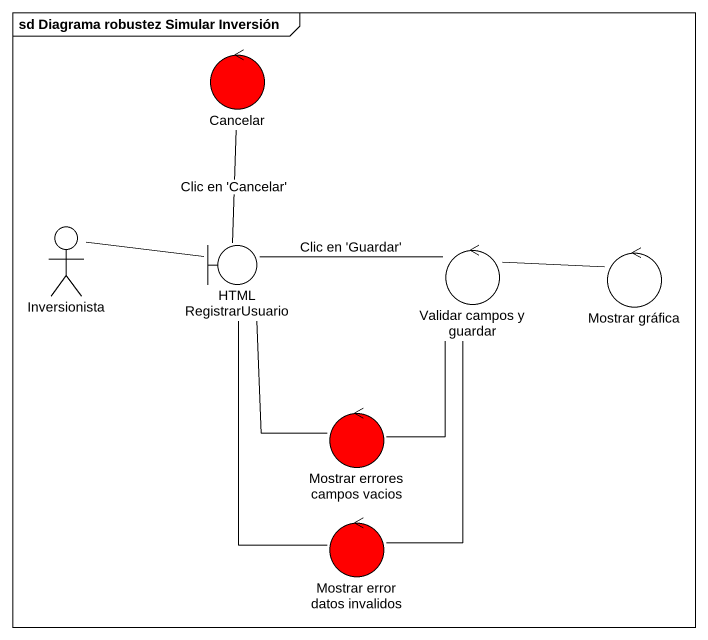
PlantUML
@startuml
mainframe sd Diagrama robustez Simular Inversión
control Cancelar #FF0000
actor Inversionista
boundary "HTML RegistrarUsuario" as HTML_RegistrarUsuario
control "Validar campos y guardar" as Validar_campos_y_guardar
control "Mostrar gráfica" as Mostrar_gráfica
control "Mostrar errores campos vacios" as Mostrar_errores_campos #FF0000
control "Mostrar error datos invalidos" as Mostrar_error_datos #FF0000
Inversionista -right- HTML_RegistrarUsuario
HTML_RegistrarUsuario -up- Cancelar : Clic en 'Cancelar'
HTML_RegistrarUsuario -right- Validar_campos_y_guardar : Clic en 'Guardar'
Validar_campos_y_guardar -right- Mostrar_gráfica
Validar_campos_y_guardar -- Mostrar_errores_campos
Validar_campos_y_guardar -- Mostrar_error_datos
Mostrar_errores_campos -up- HTML_RegistrarUsuario
Mostrar_error_datos -up- HTML_RegistrarUsuario
@enduml
